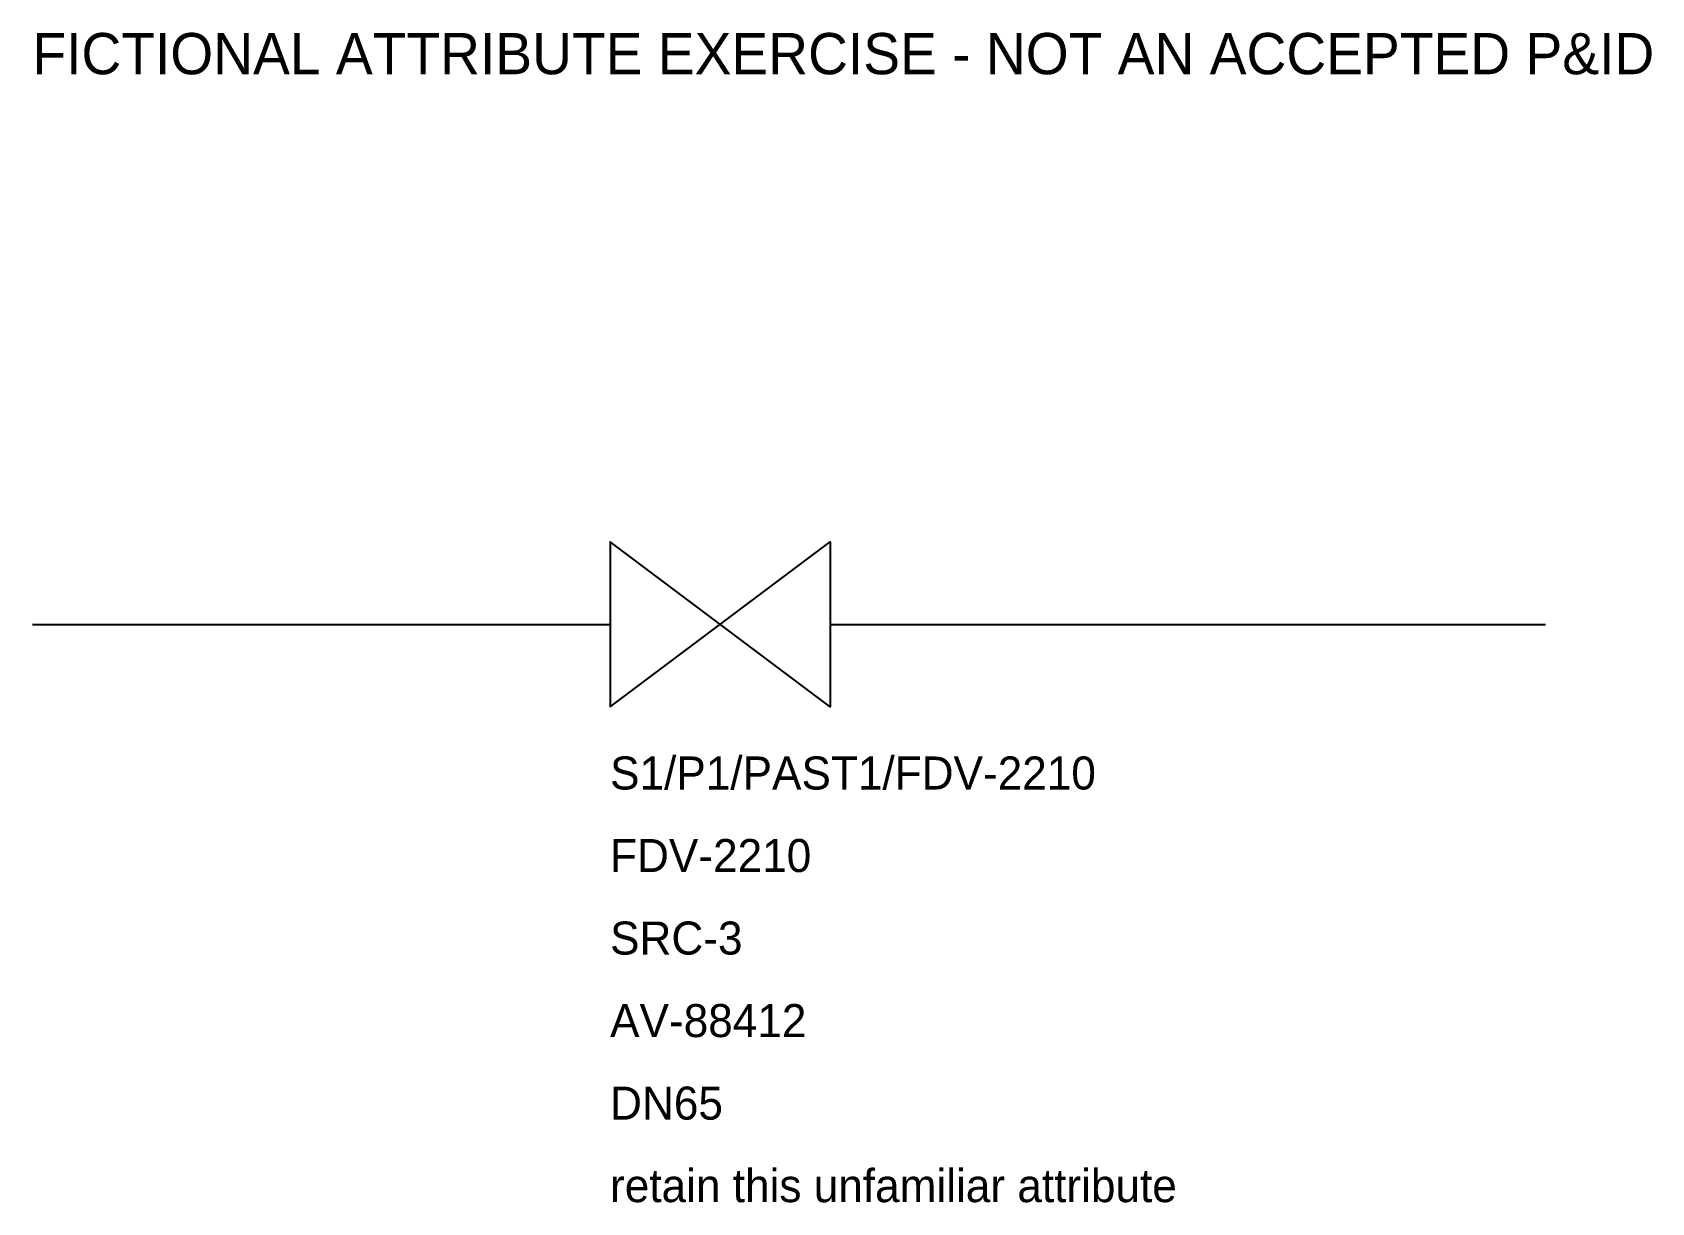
# Model space of a CAD drawing. Header units: metres. Extents: x 5 to 63.9, y 19 to 61.5.
import ezdxf

# ---------------------------------------------------------------- set-up
doc = ezdxf.new("R2010")
doc.units = ezdxf.units.M
doc.layers.add('PROCESS', color=3, linetype='Continuous')

# ---------------------------------------------------------------- blocks, each defined once
blk = doc.blocks.new('DRAFT_VALVE')
blk.add_lwpolyline([(-4, -3), (4, 3), (4, -3), (-4, 3), (-4, -3)])
for tag, p in [('ICT_ID', (-4, -6)), ('TAG', (-4, -9)), ('MODEL', (-4, -12)), ('SERIAL', (-4, -15)), ('SIZE', (-4, -18)), ('VENDOR_NOTE', (-4, -21))]:
    blk.add_attdef(tag, p, '', height=1.2)

msp = doc.modelspace()

# ---------------------------------------------------------------- linework, layer by layer
at = {"layer": 'PROCESS'}
for p, q in [((5, 40), (26, 40)), ((34, 40), (60, 40))]:
    msp.add_line(p, q, dxfattribs=at)

# ---------------------------------------------------------------- block references
msp.add_blockref('DRAFT_VALVE', (30, 40), dxfattribs=at).add_auto_attribs({'ICT_ID': 'S1/P1/PAST1/FDV-2210', 'TAG': 'FDV-2210', 'MODEL': 'SRC-3', 'SERIAL': 'AV-88412', 'SIZE': 'DN65', 'VENDOR_NOTE': 'retain this unfamiliar attribute'})

# ---------------------------------------------------------------- texts
msp.add_text('FICTIONAL ATTRIBUTE EXERCISE - NOT AN ACCEPTED P&ID', height=1.5).set_placement((5, 60))

doc.saveas('drawing.dxf')
